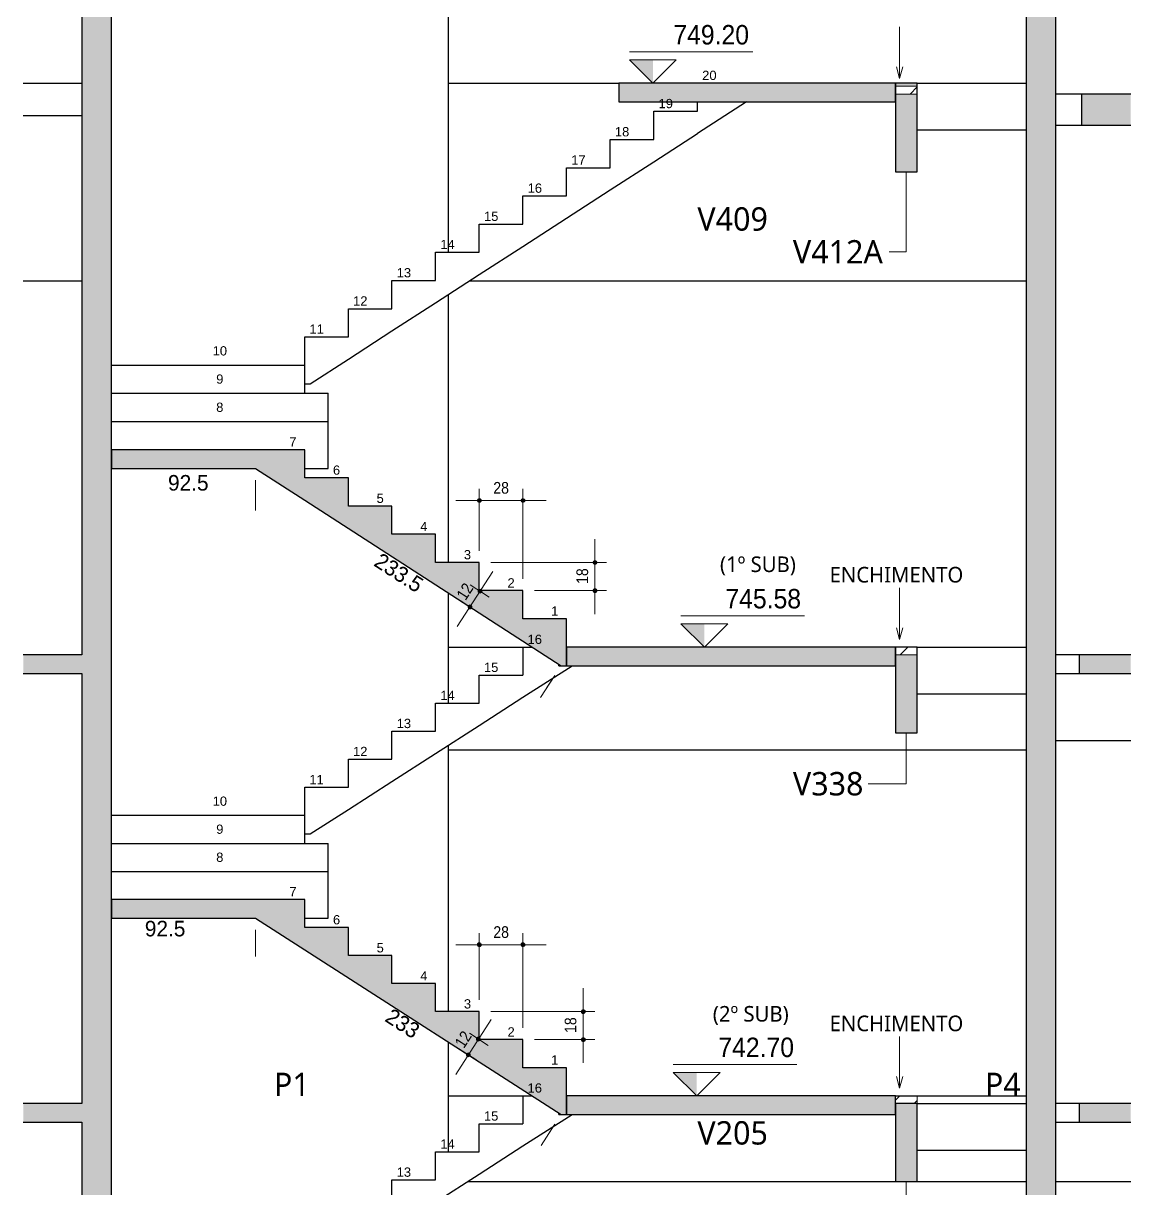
# Model space of a CAD drawing. Header units: centimetres. Extents: x -2136 to 34701, y -1430 to 84208.
# Drawn here: x 28941 to 29651, y 74210 to 74958 of the extents above; entities that cross this region are included whole.
import ezdxf

# ---------------------------------------------------------------- set-up
doc = ezdxf.new("R2010")
doc.units = ezdxf.units.CM
for name, color, linetype, lineweight in [('A-ANNO-DIMS', 7, 'Continuous', 9), ('A-ANNO-DIMS-50', 7, 'Continuous', 9), ('A-DETL', 7, 'Continuous', 18), ('A-DETL-GENF', 7, 'Continuous', 18), ('A-FLOR', 7, 'Continuous', 18), ('G-ANNO-DIMS', 7, 'Continuous', 9), ('G-ANNO-TEXT', 7, 'Continuous', 9), ('S-BEAM', 7, 'Continuous', 18), ('S-BEAM-IDEN', 7, 'Continuous', 9), ('S-COLS', 7, 'Continuous', 18), ('S-COLS-IDEN', 7, 'Continuous', 9), ('S-STRS', 7, 'Continuous', 18), ('S-STRS-ANNO', 7, 'Continuous', 18)]:
    doc.layers.add(name, color=color, linetype=linetype, lineweight=lineweight)
doc.styles.add('Arial', font='arial.ttf', dxfattribs={"height": 5.953125})
doc.styles.add('Fira Sans', font='FiraSans-Regular.ttf', dxfattribs={"width": 0.95, "height": 12.5})
doc.styles.add('Fira Sans_1', font='FiraSans-Regular.ttf', dxfattribs={"height": 10})
doc.styles.add('Fira Sans_2', font='FiraSans-Regular.ttf', dxfattribs={"width": 0.9, "height": 7.5})
doc.styles.add('Gadugi', font='gadugi.ttf', dxfattribs={"height": 15})
doc.styles.add('Gadugi_1', font='gadugi.ttf', dxfattribs={"height": 10})
doc.dimstyles.new('PED_R80_1_5mm_ACIMA_As_ESQ__R00_4', dxfattribs={"dimscale": 30.48, "dimtxt": 10.229846, "dimasz": 0.328084, "dimexe": 0.246063, "dimexo": 0.246063, "dimgap": 0.049213, "dimtad": 1, "dimdec": 1, "dimrnd": 0.5, "dimdsep": 46, "dimtxsty": 'Fira Sans_2', "dimblk1": 'DOTSMALL', "dimblk2": 'DOTSMALL', "dimsah": 1, "dimcen": 0.09, "dimdle": 0.492126, "dimazin": 0, "dimtfac": 1, "dimtdec": 4, "dimtix": 1, "dimtmove": 0, "dimatfit": 3, "dimfxl": 1, "dimtvp": 1, "dimtolj": 1, "dimtzin": 0, "dimarcsym": 2})
doc.dimstyles.new('PED_R80_2_0mm_ACIMA_As_ESQ__SEM_LINHA_R00_1', dxfattribs={"dimscale": 30.48, "dimtxt": 13.639794, "dimasz": 0.04101, "dimexe": 0.246063, "dimexo": 0.246063, "dimgap": 0.049213, "dimtad": 0, "dimjust": 2, "dimdec": 1, "dimrnd": 0.5, "dimdsep": 46, "dimtxsty": 'Fira Sans_1', "dimblk1": 'NONE', "dimblk2": 'DOTSMALL', "dimsah": 1, "dimcen": 0.09, "dimdle": 0.492126, "dimse1": 1, "dimsd1": 1, "dimsd2": 1, "dimazin": 0, "dimtfac": 1, "dimtdec": 4, "dimtix": 1, "dimtmove": 2, "dimatfit": 3, "dimfxl": 1, "dimtvp": 1, "dimtolj": 1, "dimtzin": 0, "dimarcsym": 2})
pattern_1 = [(45, (29269.847, 78788.5), (-7.071068, 7.071068), [])]

# ---------------------------------------------------------------- blocks, each defined once
blk = doc.blocks.new('Elevações de ponto - SIMBOLO DE NÍVEL-CORTE-2219088-CT 008 K - CORTE E1-E1')
at = {"layer": 'G-ANNO-DIMS'}
blk.add_hatch(color=256, dxfattribs=at).paths.add_polyline_path([(99.49, 74285), (99.49, 74270), (84.49, 74285)], flags=0)
for p, q in [((163.68, 74290.1), (84.49, 74290.1)), ((99.49, 74270), (84.49, 74285)), ((84.49, 74285), (114.49, 74285)), ((114.49, 74285), (99.49, 74270))]:
    blk.add_line(p, q, dxfattribs=at)
blk = doc.blocks.new('DIMBLOCK819-CT 008 K - CORTE E1-E1')
at = {"layer": 'A-ANNO-DIMS-50', "color": 7, "true_color": 0xffffff}
for p, q in [((29089.72, 74376.5), (29089.72, 74359.42)), ((29089.72, 74366.92), (29089.72, 74376.5))]:
    blk.add_line(p, q, dxfattribs=at)
at = {"layer": 'A-ANNO-DIMS-50', "color": 0, "insert": (29018.66, 74382.27), "char_height": 10, "width": 30.8469, "attachment_point": 1, "line_spacing_factor": 1.049215, "style": 'Fira Sans_1'}
blk.add_mtext('92.5', dxfattribs=at)
blk = doc.blocks.new('_DotSmall')
at = {"color": 0, "linetype": 'ByBlock', "const_width": 0.5}
blk.add_lwpolyline([(-0.0625, 0, 1), (0.0625, 0, 1)], format="xyb", close=True, dxfattribs=at)
blk = doc.blocks.new('_None')
blk = doc.blocks.new('DIMBLOCK821-CT 008 K - CORTE E1-E1')
at = {"layer": 'A-ANNO-DIMS-50', "color": 7, "true_color": 0xffffff}
for p, q in [((29281.66, 74251.69), (29272.92, 74238.1)), ((29276.98, 74244.41), (29281.66, 74251.69))]:
    blk.add_line(p, q, dxfattribs=at)
at = {"layer": 'A-ANNO-DIMS-50', "color": 0, "insert": (29177.42, 74326.66), "char_height": 10, "width": 26.2304, "attachment_point": 1, "rotation": 327.26477, "line_spacing_factor": 1.049215, "style": 'Fira Sans_1'}
blk.add_mtext('233', dxfattribs=at)
blk = doc.blocks.new('DIMBLOCK823-CT 008 K - CORTE E1-E1')
at = {"layer": 'A-ANNO-DIMS-50', "color": 7, "true_color": 0xffffff}
for p, q in [((29089.7, 74665.2), (29089.7, 74645.58)), ((29089.7, 74653.08), (29089.7, 74665.2))]:
    blk.add_line(p, q, dxfattribs=at)
at = {"layer": 'A-ANNO-DIMS-50', "color": 0, "insert": (29033.54, 74668.43), "char_height": 10, "width": 30.8469, "attachment_point": 1, "line_spacing_factor": 1.049215, "style": 'Fira Sans_1'}
blk.add_mtext('92.5', dxfattribs=at)
blk = doc.blocks.new('DIMBLOCK825-CT 008 K - CORTE E1-E1')
at = {"layer": 'A-ANNO-DIMS-50', "color": 7, "true_color": 0xffffff}
for p, q in [((29281.62, 74539.7), (29272.59, 74525.72)), ((29276.66, 74532.02), (29281.62, 74539.7))]:
    blk.add_line(p, q, dxfattribs=at)
at = {"layer": 'A-ANNO-DIMS-50', "color": 0, "insert": (29170.34, 74619.02), "char_height": 10, "width": 39.2406, "attachment_point": 1, "rotation": 327.12043, "line_spacing_factor": 1.049215, "style": 'Fira Sans_1'}
blk.add_mtext('233.5', dxfattribs=at)
blk = doc.blocks.new('DIMBLOCK852-CT 008 K - CORTE E1-E1')
at = {"layer": 'A-ANNO-DIMS-50', "true_color": 0x000032}
h = blk.add_hatch(color=178, dxfattribs=at)
edge = h.paths.add_edge_path(flags=0)
edge.add_arc((29233.24, 74366.92), 1.25, 0, 360)
h = blk.add_hatch(color=178, dxfattribs=at)
edge = h.paths.add_edge_path(flags=0)
edge.add_arc((29261.24, 74366.92), 1.25, 0, 360)
at = {"layer": 'A-ANNO-DIMS-50', "color": 178, "true_color": 0x000032}
for p, q in [((29233.24, 74331.5), (29233.24, 74374.42)), ((29261.24, 74313.5), (29261.24, 74374.42)), ((29276.24, 74366.92), (29218.24, 74366.92)), ((29233.24, 74366.92), (29233.24, 74331.5)), ((29261.24, 74366.92), (29261.24, 74313.5))]:
    blk.add_line(p, q, dxfattribs=at)
for centre in [(29233.24, 74366.92), (29261.24, 74366.92)]:
    blk.add_circle(centre, 1.25, dxfattribs=at)
at = {"layer": 'A-ANNO-DIMS-50', "color": 0, "insert": (29242.26, 74378.8), "char_height": 7.5, "width": 11.9611, "attachment_point": 1, "line_spacing_factor": 1.049215, "style": 'Fira Sans_2'}
blk.add_mtext('28', dxfattribs=at)
blk = doc.blocks.new('DIMBLOCK853-CT 008 K - CORTE E1-E1')
at = {"layer": 'A-ANNO-DIMS-50', "true_color": 0x000032}
h = blk.add_hatch(color=178, dxfattribs=at)
edge = h.paths.add_edge_path(flags=0)
edge.add_arc((29299.93, 74324), 1.25, 0, 360)
h = blk.add_hatch(color=178, dxfattribs=at)
edge = h.paths.add_edge_path(flags=0)
edge.add_arc((29299.93, 74306), 1.25, 0, 360)
at = {"layer": 'A-ANNO-DIMS-50', "color": 178, "true_color": 0x000032}
for p, q in [((29299.93, 74339), (29299.93, 74291)), ((29240.74, 74324), (29307.43, 74324)), ((29299.93, 74324), (29240.74, 74324)), ((29268.74, 74306), (29307.43, 74306)), ((29299.93, 74306), (29268.74, 74306))]:
    blk.add_line(p, q, dxfattribs=at)
for centre in [(29299.93, 74324), (29299.93, 74306)]:
    blk.add_circle(centre, 1.25, dxfattribs=at)
at = {"layer": 'A-ANNO-DIMS-50', "color": 0, "insert": (29288.04, 74310.28), "char_height": 7.5, "width": 11.3315, "attachment_point": 1, "rotation": 90, "line_spacing_factor": 1.049215, "style": 'Fira Sans_2'}
blk.add_mtext('18', dxfattribs=at)
blk = doc.blocks.new('DIMBLOCK854-CT 008 K - CORTE E1-E1')
at = {"layer": 'A-ANNO-DIMS-50', "true_color": 0x000032}
h = blk.add_hatch(color=178, dxfattribs=at)
edge = h.paths.add_edge_path(flags=0)
edge.add_arc((29233.24, 74652.08), 1.25, 0, 360)
h = blk.add_hatch(color=178, dxfattribs=at)
edge = h.paths.add_edge_path(flags=0)
edge.add_arc((29261.24, 74652.08), 1.25, 0, 360)
at = {"layer": 'A-ANNO-DIMS-50', "color": 178, "true_color": 0x000032}
for p, q in [((29233.24, 74619.8), (29233.24, 74659.58)), ((29261.24, 74601.7), (29261.24, 74659.58)), ((29276.24, 74652.08), (29218.24, 74652.08)), ((29233.24, 74652.08), (29233.24, 74619.8)), ((29261.24, 74652.08), (29261.24, 74601.7))]:
    blk.add_line(p, q, dxfattribs=at)
for centre in [(29233.24, 74652.08), (29261.24, 74652.08)]:
    blk.add_circle(centre, 1.25, dxfattribs=at)
at = {"layer": 'A-ANNO-DIMS-50', "color": 0, "insert": (29242.25, 74663.96), "char_height": 7.5, "width": 11.9611, "attachment_point": 1, "line_spacing_factor": 1.049215, "style": 'Fira Sans_2'}
blk.add_mtext('28', dxfattribs=at)
blk = doc.blocks.new('DIMBLOCK855-CT 008 K - CORTE E1-E1')
at = {"layer": 'A-ANNO-DIMS-50', "true_color": 0x000032}
h = blk.add_hatch(color=178, dxfattribs=at)
edge = h.paths.add_edge_path(flags=0)
edge.add_arc((29307.48, 74612.3), 1.25, 0, 360)
h = blk.add_hatch(color=178, dxfattribs=at)
edge = h.paths.add_edge_path(flags=0)
edge.add_arc((29307.48, 74594.2), 1.25, 0, 360)
at = {"layer": 'A-ANNO-DIMS-50', "color": 178, "true_color": 0x000032}
for p, q in [((29307.48, 74627.3), (29307.48, 74579.2)), ((29240.74, 74612.3), (29314.98, 74612.3)), ((29307.48, 74612.3), (29240.74, 74612.3)), ((29268.74, 74594.2), (29314.98, 74594.2)), ((29307.48, 74594.2), (29268.74, 74594.2))]:
    blk.add_line(p, q, dxfattribs=at)
for centre in [(29307.48, 74612.3), (29307.48, 74594.2)]:
    blk.add_circle(centre, 1.25, dxfattribs=at)
at = {"layer": 'A-ANNO-DIMS-50', "color": 0, "insert": (29295.59, 74598.53), "char_height": 7.5, "width": 11.3315, "attachment_point": 1, "rotation": 90, "line_spacing_factor": 1.049215, "style": 'Fira Sans_2'}
blk.add_mtext('18', dxfattribs=at)
blk = doc.blocks.new('DIMBLOCK873-CT 008 K - CORTE E1-E1')
at = {"layer": 'A-ANNO-DIMS-50', "true_color": 0x000032}
h = blk.add_hatch(color=178, dxfattribs=at)
edge = h.paths.add_edge_path(flags=0)
edge.add_arc((29233.78, 74593.85), 1.25, 0, 360)
h = blk.add_hatch(color=178, dxfattribs=at)
edge = h.paths.add_edge_path(flags=0)
edge.add_arc((29227.27, 74583.77), 1.25, 0, 360)
at = {"layer": 'A-ANNO-DIMS-50', "color": 178, "true_color": 0x000032}
for p, q in [((29219.12, 74571.18), (29241.92, 74606.45)), ((29239.54, 74590.13), (29227.48, 74597.92)), ((29233.78, 74593.85), (29239.54, 74590.13)), ((29232.08, 74580.66), (29220.97, 74587.84)), ((29227.27, 74583.77), (29232.08, 74580.66))]:
    blk.add_line(p, q, dxfattribs=at)
for centre in [(29233.78, 74593.85), (29227.27, 74583.77)]:
    blk.add_circle(centre, 1.25, dxfattribs=at)
at = {"layer": 'A-ANNO-DIMS-50', "color": 0, "insert": (29218.12, 74591.52), "char_height": 7.5, "width": 10.702, "attachment_point": 1, "rotation": 57.12043, "line_spacing_factor": 1.049215, "style": 'Fira Sans_2'}
blk.add_mtext('12', dxfattribs=at)
blk = doc.blocks.new('DIMBLOCK874-CT 008 K - CORTE E1-E1')
at = {"layer": 'A-ANNO-DIMS-50', "true_color": 0x000032}
h = blk.add_hatch(color=178, dxfattribs=at)
edge = h.paths.add_edge_path(flags=0)
edge.add_arc((29232.72, 74306.34), 1.25, 0, 360)
h = blk.add_hatch(color=178, dxfattribs=at)
edge = h.paths.add_edge_path(flags=0)
edge.add_arc((29226.23, 74296.25), 1.25, 0, 360)
at = {"layer": 'A-ANNO-DIMS-50', "color": 178, "true_color": 0x000032}
for p, q in [((29218.12, 74283.63), (29240.83, 74318.96)), ((29226.93, 74310.06), (29239.03, 74302.28)), ((29232.72, 74306.34), (29226.93, 74310.06)), ((29231.05, 74293.15), (29219.92, 74300.3)), ((29226.23, 74296.25), (29231.05, 74293.15))]:
    blk.add_line(p, q, dxfattribs=at)
for centre in [(29232.72, 74306.34), (29226.23, 74296.25)]:
    blk.add_circle(centre, 1.25, dxfattribs=at)
at = {"layer": 'A-ANNO-DIMS-50', "color": 0, "insert": (29217.06, 74303.97), "char_height": 7.5, "width": 10.702, "attachment_point": 1, "rotation": 57.26468, "line_spacing_factor": 1.049215, "style": 'Fira Sans_2'}
blk.add_mtext('12', dxfattribs=at)

msp = doc.modelspace()

# ---------------------------------------------------------------- hatches: boundary and pattern name
at = {"layer": 'A-DETL-GENF', "true_color": 0x48b948}
h = msp.add_hatch(dxfattribs=at)
h.set_pattern_fill('FP_4', color=95, style=0, pattern_type=2)
h.set_pattern_definition(pattern_1)
h.paths.add_polyline_path([(29504.87, 74913), (29514.24, 74913), (29514.24, 74918), (29500.24, 74918), (29500.24, 74913)], flags=0)
h = msp.add_hatch(dxfattribs=at)
h.set_pattern_fill('FP_4', color=95, style=0, pattern_type=2)
h.set_pattern_definition(pattern_1)
h.paths.add_polyline_path([(29500.24, 74553), (29514.24, 74553), (29514.24, 74558), (29500.24, 74558)], flags=0)
h = msp.add_hatch(dxfattribs=at)
h.set_pattern_fill('FP_4', color=95, style=0, pattern_type=2)
h.set_pattern_definition(pattern_1)
h.paths.add_polyline_path([(29500.24, 74265), (29514.24, 74265), (29514.24, 74270), (29500.24, 74270), (29500.24, 74266.13)], flags=0)
at = {"layer": 'A-FLOR', "true_color": 0xa6a6a6}
for points in [[(29651.2, 74893), (29651.2, 74913), (29619.74, 74913), (29619.74, 74893)], [(28940.7, 74541), (28978.24, 74541), (28978.24, 74553), (28940.7, 74553)], [(29651.2, 74541), (29651.2, 74553), (29618.24, 74553), (29618.24, 74541)], [(28978.24, 74253), (28978.24, 74265), (28940.7, 74265), (28940.7, 74253)], [(29618.24, 74253), (29651.2, 74253), (29651.2, 74265), (29618.24, 74265)]]:
    msp.add_hatch(color=253, dxfattribs=at).paths.add_polyline_path(points, flags=0)
at = {"layer": 'S-BEAM', "true_color": 0xa6a6a6}
for points in [[(29500.24, 74863), (29514.24, 74863), (29514.24, 74920), (29500.24, 74920), (29500.24, 74918), (29514.24, 74918), (29514.24, 74913), (29500.24, 74913), (29500.24, 74890)], [(29500.24, 74503), (29514.24, 74503), (29514.24, 74553), (29500.24, 74553), (29500.24, 74503)], [(29500.24, 74215), (29514.24, 74215), (29514.24, 74265), (29500.24, 74265), (29500.24, 74253.68)]]:
    msp.add_hatch(color=253, dxfattribs=at).paths.add_polyline_path(points, flags=0)
at = {"layer": 'S-COLS', "true_color": 0xa6a6a6}
for points in [[(28997.24, 74913), (28997.24, 75255.01), (28978.24, 75255.01), (28978.24, 74913)], [(29603.24, 74913), (29603.24, 75255.01), (29584.24, 75255.01), (29584.24, 74913)], [(28978.24, 74553), (28997.24, 74553), (28997.24, 74913), (28978.24, 74913), (28978.24, 74557.71)], [(29603.24, 74553), (29603.24, 74913), (29584.24, 74913), (29584.24, 74553)], [(28997.24, 74265), (28997.24, 74553), (28978.24, 74553), (28978.24, 74265)], [(29603.24, 74265), (29603.24, 74553), (29584.24, 74553), (29584.24, 74265)], [(28997.24, 73977), (28997.24, 74265), (28978.24, 74265), (28978.24, 73977)], [(29584.24, 73977), (29603.24, 73977), (29603.24, 74265), (29584.24, 74265), (29584.24, 74122.19)]]:
    msp.add_hatch(color=253, dxfattribs=at).paths.add_polyline_path(points, flags=0)
at = {"layer": 'S-STRS', "true_color": 0xa6a6a6}
for points in [[(29500.24, 74908), (29500.24, 74920), (29322.74, 74920), (29322.74, 74908), (29473.12, 74908)], [(29121.24, 74652.31), (29121.24, 74684.7), (28997.24, 74684.7), (28997.24, 74672.7), (29089.7, 74672.7)], [(29289.24, 74546), (29289.24, 74576.1), (29261.24, 74576.1), (29261.24, 74594.2), (29233.24, 74594.2), (29233.24, 74612.3), (29205.24, 74612.3), (29205.24, 74630.4), (29177.24, 74630.4), (29177.24, 74648.5), (29149.24, 74648.5), (29149.24, 74666.6), (29121.24, 74666.6), (29121.24, 74652.31), (29285.7, 74546)], [(29295.95, 74546), (29500.24, 74546), (29500.24, 74558), (29289.24, 74558), (29289.24, 74546)], [(29121.24, 74363.74), (29121.24, 74396), (28997.24, 74396), (28997.24, 74384), (29089.72, 74384), (29118.32, 74365.61)], [(29285.72, 74258), (29289.24, 74258), (29289.24, 74288), (29261.24, 74288), (29261.24, 74306), (29233.24, 74306), (29233.24, 74324), (29205.24, 74324), (29205.24, 74342), (29177.24, 74342), (29177.24, 74360), (29149.24, 74360), (29149.24, 74378), (29121.24, 74378), (29121.24, 74363.74), (29274.83, 74265)], [(29500.24, 74258), (29500.24, 74258), (29500.24, 74270), (29289.24, 74270), (29289.24, 74258), (29295.95, 74258)]]:
    msp.add_hatch(color=253, dxfattribs=at).paths.add_polyline_path(points, flags=0)

# ---------------------------------------------------------------- linework, layer by layer
at = {"layer": 'A-DETL'}
for p, q in [((29514.24, 74918), (29500.24, 74918)), ((29500.24, 74918), (29500.24, 74913)), ((29500.24, 74913), (29514.24, 74913)), ((29514.24, 74913), (29514.24, 74918)), ((29514.24, 74558), (29500.24, 74558)), ((29500.24, 74558), (29500.24, 74553)), ((29514.24, 74553), (29514.24, 74558)), ((29500.24, 74553), (29514.24, 74553)), ((29514.24, 74270), (29500.24, 74270)), ((29500.24, 74270), (29500.24, 74265)), ((29514.24, 74265), (29514.24, 74270)), ((29500.24, 74265), (29514.24, 74265))]:
    msp.add_line(p, q, dxfattribs=at)
at = {"layer": 'A-FLOR', "lineweight": 25}
for p, q in [((28940.7, 74920), (28978.24, 74920)), ((29651.2, 74913), (29603.24, 74913)), ((29619.74, 74913), (29619.74, 74893)), ((28978.24, 74899), (28940.7, 74899)), ((29603.24, 74893), (29651.2, 74893)), ((28978.24, 74553), (28940.7, 74553)), ((29651.2, 74553), (29603.24, 74553)), ((29618.24, 74553), (29618.24, 74541)), ((28940.7, 74541), (28978.24, 74541)), ((29603.24, 74541), (29651.2, 74541)), ((28978.24, 74265), (28940.7, 74265)), ((29651.2, 74265), (29603.24, 74265)), ((29618.24, 74265), (29618.24, 74253)), ((28940.7, 74253), (28978.24, 74253)), ((29603.24, 74253), (29651.2, 74253))]:
    msp.add_line(p, q, dxfattribs=at)
at = {"layer": 'G-ANNO-TEXT'}
for p, q in [((29502.97, 74922.9), (29502.97, 74956.09)), ((29502.97, 74922.9), (29500.96, 74930.4)), ((29502.97, 74922.9), (29504.98, 74930.4)), ((29502.97, 74562.9), (29502.97, 74596.1)), ((29502.97, 74562.9), (29500.96, 74570.4)), ((29502.97, 74562.9), (29504.98, 74570.4)), ((29502.97, 74274.9), (29502.97, 74308.09)), ((29502.97, 74274.9), (29500.96, 74282.4)), ((29502.97, 74274.9), (29504.98, 74282.4))]:
    msp.add_line(p, q, dxfattribs=at)
at = {"layer": 'S-BEAM', "lineweight": 25}
for p, q in [((29213.24, 74920), (29322.74, 74920)), ((29514.24, 74920), (29500.24, 74920)), ((29500.24, 74920), (29500.24, 74918)), ((29500.24, 74918), (29500.24, 74913)), ((29500.24, 74913), (29500.24, 74863)), ((29514.24, 74918), (29514.24, 74920)), ((29514.24, 74920), (29584.24, 74920)), ((29514.24, 74913), (29514.24, 74918)), ((29514.24, 74863), (29514.24, 74913)), ((29514.24, 74890), (29584.24, 74890)), ((29500.24, 74863), (29514.24, 74863)), ((28940.7, 74793), (28978.24, 74793)), ((29226.89, 74793), (29584.24, 74793)), ((29213.24, 74558), (29261.24, 74558)), ((29514.24, 74558), (29500.24, 74558)), ((29500.24, 74558), (29500.24, 74553)), ((29514.24, 74553), (29514.24, 74558)), ((29514.24, 74558), (29584.24, 74558)), ((29500.24, 74553), (29500.24, 74503)), ((29514.24, 74503), (29514.24, 74553)), ((29514.24, 74528), (29584.24, 74528)), ((29500.24, 74503), (29514.24, 74503)), ((29603.24, 74498), (29651.2, 74498)), ((29213.24, 74492), (29584.24, 74492)), ((29213.24, 74270), (29261.24, 74270)), ((29500.24, 74270), (29514.24, 74270)), ((29514.24, 74270), (29584.24, 74270)), ((29514.24, 74265), (29500.24, 74265)), ((29500.24, 74265), (29500.24, 74215)), ((29514.24, 74215), (29514.24, 74265)), ((29514.24, 74265), (29584.24, 74265)), ((29514.24, 74235), (29584.24, 74235)), ((29225.89, 74215), (29500.24, 74215)), ((29500.24, 74215), (29514.24, 74215)), ((29514.24, 74215), (29584.24, 74215)), ((29603.24, 74215), (29651.2, 74215))]:
    msp.add_line(p, q, dxfattribs=at)
at = {"layer": 'S-BEAM-IDEN'}
for p, q in [((29507.24, 74863), (29507.24, 74811.67)), ((29507.24, 74811.67), (29496.34, 74811.67)), ((29507.24, 74503), (29507.24, 74470.23)), ((29507.24, 74470.23), (29482.79, 74470.23)), ((29507.24, 74215), (29507.24, 74184.74))]:
    msp.add_line(p, q, dxfattribs=at)
at = {"layer": 'S-COLS', "lineweight": 25}
for p, q in [((28997.24, 74913), (28997.24, 75255.01)), ((29584.24, 75255.01), (29584.24, 74913)), ((29603.24, 74913), (29603.24, 75255.01)), ((28978.24, 75241), (28978.24, 74913)), ((29213.24, 75180.87), (29213.24, 74913)), ((28978.24, 74913), (28978.24, 74553)), ((28997.24, 74553), (28997.24, 74913)), ((29213.24, 74913), (29213.24, 74811.4)), ((29584.24, 74913), (29584.24, 74553)), ((29603.24, 74553), (29603.24, 74913)), ((29213.24, 74784.18), (29213.24, 74612.3)), ((29213.24, 74592.83), (29213.24, 74553)), ((28997.24, 74265), (28997.24, 74553)), ((29213.24, 74553), (29213.24, 74522)), ((29584.24, 74553), (29584.24, 74265)), ((29603.24, 74265), (29603.24, 74553)), ((28978.24, 74541), (28978.24, 74265)), ((29213.24, 74494.87), (29213.24, 74324)), ((29213.24, 74304.59), (29213.24, 74265)), ((28997.24, 73977), (28997.24, 74265)), ((29213.24, 74265), (29213.24, 74234)), ((29584.24, 74265), (29584.24, 73977)), ((29584.24, 74265), (29584.24, 73977)), ((29603.24, 73977), (29603.24, 74265)), ((29603.24, 73977), (29603.24, 74265)), ((28978.24, 74253), (28978.24, 73977))]:
    msp.add_line(p, q, dxfattribs=at)
at = {"layer": 'S-STRS', "lineweight": 25}
for p, q in [((29500.24, 74920), (29322.74, 74920)), ((29322.74, 74920), (29322.74, 74908)), ((29500.24, 74918), (29500.24, 74920)), ((29500.24, 74913), (29500.24, 74918)), ((29500.24, 74908), (29500.24, 74913)), ((29322.74, 74908), (29500.24, 74908)), ((29373.24, 74901.9), (29373.24, 74908)), ((29404.77, 74908), (29373.24, 74887.61)), ((29345.24, 74901.9), (29373.24, 74901.9)), ((29345.24, 74883.8), (29345.24, 74901.9)), ((29317.24, 74883.8), (29345.24, 74883.8)), ((29317.24, 74865.7), (29317.24, 74883.8)), ((29345.24, 74869.51), (29373.24, 74887.61)), ((29317.24, 74851.41), (29345.24, 74869.51)), ((29289.24, 74865.7), (29317.24, 74865.7)), ((29289.24, 74847.6), (29289.24, 74865.7)), ((29261.24, 74847.6), (29289.24, 74847.6)), ((29261.24, 74829.5), (29261.24, 74847.6)), ((29289.24, 74833.31), (29317.24, 74851.41)), ((29261.24, 74815.21), (29289.24, 74833.31)), ((29233.24, 74829.5), (29261.24, 74829.5)), ((29233.24, 74811.4), (29233.24, 74829.5)), ((29205.24, 74811.4), (29233.24, 74811.4)), ((29205.24, 74793.3), (29205.24, 74811.4)), ((29233.24, 74797.11), (29261.24, 74815.21)), ((29177.24, 74793.3), (29205.24, 74793.3)), ((29177.24, 74775.2), (29177.24, 74793.3)), ((29205.24, 74779.01), (29233.24, 74797.11)), ((29177.24, 74760.91), (29205.24, 74779.01)), ((29149.24, 74775.2), (29177.24, 74775.2)), ((29149.24, 74757.1), (29149.24, 74775.2)), ((29121.24, 74757.1), (29124.78, 74757.1)), ((29121.24, 74727), (29121.24, 74757.1)), ((29124.78, 74757.1), (29149.24, 74757.1)), ((29149.24, 74742.81), (29177.24, 74760.91)), ((29124.78, 74727), (29149.24, 74742.81)), ((28997.24, 74739), (29121.24, 74739)), ((29121.24, 74720.9), (29121.24, 74727)), ((29121.24, 74727), (29124.78, 74727)), ((28997.24, 74720.9), (29136.24, 74720.9)), ((29136.24, 74702.8), (29136.24, 74720.9)), ((28997.24, 74702.8), (29089.7, 74702.8)), ((29089.7, 74702.8), (29136.24, 74702.8)), ((29136.24, 74672.7), (29136.24, 74702.8)), ((29121.24, 74684.7), (28997.24, 74684.7)), ((28997.24, 74684.7), (28997.24, 74672.7)), ((29121.24, 74666.6), (29121.24, 74684.7)), ((28997.24, 74672.7), (29089.7, 74672.7)), ((29089.7, 74672.7), (29121.24, 74652.31)), ((29121.24, 74672.7), (29136.24, 74672.7)), ((29149.24, 74666.6), (29121.24, 74666.6)), ((29149.24, 74648.5), (29149.24, 74666.6)), ((29121.24, 74652.31), (29285.7, 74546)), ((29177.24, 74648.5), (29149.24, 74648.5)), ((29177.24, 74630.4), (29177.24, 74648.5)), ((29205.24, 74630.4), (29177.24, 74630.4)), ((29205.24, 74612.3), (29205.24, 74630.4)), ((29233.24, 74612.3), (29205.24, 74612.3)), ((29233.24, 74594.2), (29233.24, 74612.3)), ((29261.24, 74594.2), (29233.24, 74594.2)), ((29261.24, 74576.1), (29261.24, 74594.2)), ((29289.24, 74576.1), (29261.24, 74576.1)), ((29289.24, 74546), (29289.24, 74576.1)), ((29261.24, 74558), (29267.12, 74558)), ((29261.24, 74558), (29261.24, 74540)), ((29500.24, 74558), (29289.24, 74558)), ((29289.24, 74558), (29289.24, 74546)), ((29500.24, 74553), (29500.24, 74558)), ((29284.24, 74546), (29284.24, 74546.94)), ((29500.24, 74546), (29500.24, 74553)), ((29233.24, 74540), (29261.24, 74540)), ((29233.24, 74522), (29233.24, 74540)), ((29261.24, 74525.74), (29292.76, 74546)), ((29284.24, 74546), (29285.69, 74546)), ((29285.7, 74546), (29289.24, 74546)), ((29289.24, 74546), (29500.24, 74546)), ((29233.24, 74507.74), (29261.24, 74525.74)), ((29205.24, 74522), (29233.24, 74522)), ((29205.24, 74504), (29205.24, 74522)), ((29177.24, 74504), (29205.24, 74504)), ((29177.24, 74486), (29177.24, 74504)), ((29205.24, 74489.74), (29233.24, 74507.74)), ((29177.24, 74471.74), (29205.24, 74489.74)), ((29149.24, 74486), (29177.24, 74486)), ((29149.24, 74468), (29149.24, 74486)), ((29149.24, 74453.74), (29177.24, 74471.74)), ((29121.24, 74468), (29124.77, 74468)), ((29121.24, 74438), (29121.24, 74468)), ((29124.77, 74468), (29149.24, 74468)), ((28997.24, 74450), (29121.24, 74450)), ((29124.77, 74438), (29149.24, 74453.74)), ((29121.24, 74432), (29121.24, 74438)), ((29121.24, 74438), (29124.77, 74438)), ((28997.24, 74432), (29136.24, 74432)), ((29136.24, 74414), (29136.24, 74432)), ((28997.24, 74414), (29089.72, 74414)), ((29089.72, 74414), (29136.24, 74414)), ((29136.24, 74384), (29136.24, 74414)), ((29121.24, 74396), (28997.24, 74396)), ((28997.24, 74396), (28997.24, 74384)), ((29121.24, 74378), (29121.24, 74396)), ((28997.24, 74384), (29089.72, 74384)), ((29089.72, 74384), (29121.24, 74363.74)), ((29121.24, 74384), (29136.24, 74384)), ((29149.24, 74378), (29121.24, 74378)), ((29149.24, 74360), (29149.24, 74378)), ((29121.24, 74363.74), (29285.72, 74258)), ((29177.24, 74360), (29149.24, 74360)), ((29177.24, 74342), (29177.24, 74360)), ((29205.24, 74342), (29177.24, 74342)), ((29205.24, 74324), (29205.24, 74342)), ((29233.24, 74324), (29205.24, 74324)), ((29233.24, 74306), (29233.24, 74324)), ((29261.24, 74306), (29233.24, 74306)), ((29261.24, 74288), (29261.24, 74306)), ((29289.24, 74288), (29261.24, 74288)), ((29289.24, 74258), (29289.24, 74288)), ((29261.24, 74270), (29267.04, 74270)), ((29261.24, 74270), (29261.24, 74252)), ((29500.24, 74270), (29289.24, 74270)), ((29289.24, 74270), (29289.24, 74258)), ((29500.24, 74265), (29500.24, 74270)), ((29500.24, 74258), (29500.24, 74265)), ((29261.24, 74237.74), (29292.76, 74258)), ((29284.24, 74258), (29284.24, 74258.94)), ((29284.24, 74258), (29285.71, 74258)), ((29285.72, 74258), (29289.24, 74258)), ((29289.24, 74258), (29500.24, 74258)), ((29233.24, 74252), (29261.24, 74252)), ((29233.24, 74234), (29233.24, 74252)), ((29205.24, 74234), (29233.24, 74234)), ((29205.24, 74216), (29205.24, 74234)), ((29233.24, 74219.74), (29261.24, 74237.74)), ((29205.24, 74201.74), (29233.24, 74219.74)), ((29177.24, 74216), (29205.24, 74216)), ((29177.24, 74198), (29177.24, 74216))]:
    msp.add_line(p, q, dxfattribs=at)

# ---------------------------------------------------------------- block references
at = {"layer": 'G-ANNO-DIMS'}
for p in [(29245.14, 650), (29278.18, 288), (29273.24, 0)]:
    msp.add_blockref('Elevações de ponto - SIMBOLO DE NÍVEL-CORTE-2219088-CT 008 K - CORTE E1-E1', p, dxfattribs=at)

# ---------------------------------------------------------------- texts
at = {"layer": 'G-ANNO-DIMS', "char_height": 12.5, "attachment_point": 1, "line_spacing_factor": 1.049215, "style": 'Fira Sans'}
for s, insert, width in [('749.20', (29357.75, 74957.31), 58.5118), ('745.58', (29391.14, 74595.31), 57.6934), ('742.70', (29386.62, 74307.31), 56.6705)]:
    msp.add_mtext(s, dxfattribs=dict(at, insert=insert, width=width))
at = {"layer": 'G-ANNO-TEXT', "char_height": 10, "attachment_point": 1, "style": 'Gadugi_1'}
for s, insert, width in [('(1º SUB)', (29387.68, 74616.15), 63.3333), ('ENCHIMENTO', (29457.99, 74609.44), 108.6287), ('(2º SUB)', (29383.1, 74327.58), 63.3333), ('ENCHIMENTO', (29457.99, 74321.43), 108.6287)]:
    msp.add_mtext(s, dxfattribs=dict(at, insert=insert, width=width))
at = {"layer": 'S-BEAM-IDEN', "char_height": 15, "attachment_point": 1, "style": 'Gadugi'}
for s, insert, width in [('V409', (29373.18, 74840.29), 58.1223), ('V412A', (29434.49, 74819.22), 74.5569), ('V338', (29434.49, 74477.78), 58.1223), ('V205', (29373.18, 74253.64), 58.1223)]:
    msp.add_mtext(s, dxfattribs=dict(at, insert=insert, width=width))
at = {"layer": 'S-COLS-IDEN', "char_height": 15, "width": 28.4599, "attachment_point": 1, "style": 'Gadugi'}
for s, insert in [('P1', (29101.48, 74284.76)), ('P4', (29557.67, 74284.76))]:
    msp.add_mtext(s, dxfattribs=dict(at, insert=insert))
at = {"layer": 'S-STRS-ANNO', "attachment_point": 1, "line_spacing_factor": 0.941778, "style": 'Arial'}
for s, insert, char_height, width in [('20', (29376.26, 74927.97), 5.953, 10.9888), ('19', (29348.26, 74909.87), 5.953, 10.9888), ('18', (29320.26, 74891.77), 5.953, 10.9888), ('17', (29292.26, 74873.67), 5.953, 10.9888), ('16', (29264.26, 74855.57), 5.953, 10.9888), ('15', (29236.26, 74837.47), 5.953, 10.9888), ('14', (29208.26, 74819.37), 5.953, 10.9888), ('13', (29180.26, 74801.27), 5.953, 10.9888), ('12', (29152.26, 74783.17), 5.953, 10.9888), ('11', (29124.26, 74765.07), 5.953, 10.9888), ('10', (29062.16, 74751.11), 5.953, 10.9888), ('9', (29064.45, 74733.01), 5.95, 5.4944), ('8', (29064.45, 74714.91), 5.95, 5.4944), ('7', (29111.35, 74692.67), 5.95, 5.4944), ('6', (29139.35, 74674.57), 5.95, 5.4944), ('5', (29167.35, 74656.47), 5.95, 5.4944), ('4', (29195.35, 74638.37), 5.95, 5.4944), ('3', (29223.35, 74620.27), 5.95, 5.4944), ('2', (29251.35, 74602.17), 5.95, 5.4944), ('1', (29279.35, 74584.07), 5.95, 5.4944), ('16', (29264.23, 74565.93), 5.953, 10.9888), ('15', (29236.23, 74547.93), 5.953, 10.9888), ('14', (29208.23, 74529.93), 5.953, 10.9888), ('13', (29180.23, 74511.93), 5.953, 10.9888), ('12', (29152.23, 74493.93), 5.953, 10.9888), ('11', (29124.23, 74475.93), 5.953, 10.9888), ('10', (29062.16, 74462.06), 5.953, 10.9888), ('9', (29064.45, 74444.06), 5.95, 5.4944), ('8', (29064.45, 74426.06), 5.95, 5.4944), ('7', (29111.38, 74403.93), 5.95, 5.4944), ('6', (29139.38, 74385.93), 5.95, 5.4944), ('5', (29167.38, 74367.93), 5.95, 5.4944), ('4', (29195.38, 74349.93), 5.95, 5.4944), ('3', (29223.38, 74331.93), 5.95, 5.4944), ('2', (29251.38, 74313.93), 5.95, 5.4944), ('1', (29279.38, 74295.93), 5.95, 5.4944), ('16', (29264.23, 74277.93), 5.953, 10.9888), ('15', (29236.23, 74259.93), 5.953, 10.9888), ('14', (29208.23, 74241.93), 5.953, 10.9888), ('13', (29180.23, 74223.92), 5.953, 10.9888)]:
    msp.add_mtext(s, dxfattribs=dict(at, insert=insert, char_height=char_height, width=width))

# ---------------------------------------------------------------- dimensions: what is measured, and where the dimension line sits
at = {"layer": 'A-ANNO-DIMS', "color": 7, "true_color": 0xffffff}
for base, p1, p2, override, picture, middle in [((29089.7, 74653.08), (28997.24, 74654.85), (29089.7, 74672.7), {"dimpost": '<>', "dimfxl": 94.164535}, 'DIMBLOCK823-CT 008 K - CORTE E1-E1', (29048.97, 74661.76)), ((29089.72, 74366.92), (28997.24, 74368.69), (29089.72, 74384), {"dimpost": '<>', "dimfxl": 93.737656}, 'DIMBLOCK819-CT 008 K - CORTE E1-E1', (29034.08, 74375.6))]:
    dim = msp.add_linear_dim(base=base, p1=p1, p2=p2, dimstyle='PED_R80_2_0mm_ACIMA_As_ESQ__SEM_LINHA_R00_1', override=override, dxfattribs=at)
    dim.commit()
    dim.dimension.update_dxf_attribs({"geometry": picture, "text_midpoint": middle, "dimtype": 160})
for base, p1, p2, angle, override, picture, middle, turn in [((29276.66, 74532.02), (29089.7, 74672.7), (29285.7, 74546), 327.12043, {"dimpost": '<>', "dimfxl": 233.385141}, 'DIMBLOCK825-CT 008 K - CORTE E1-E1', (29183.2, 74602.77), 327.12043), ((29276.98, 74244.41), (29089.72, 74384), (29285.72, 74258), 327.26477, {"dimpost": '<>', "dimfxl": 233.006674}, 'DIMBLOCK821-CT 008 K - CORTE E1-E1', (29184.85, 74313.96), 327.26477)]:
    dim = msp.add_linear_dim(base=base, p1=p1, p2=p2, angle=angle, dimstyle='PED_R80_2_0mm_ACIMA_As_ESQ__SEM_LINHA_R00_1', override=override, dxfattribs=at)
    dim.commit()
    dim.dimension.update_dxf_attribs({"geometry": picture, "text_midpoint": middle, "dimtype": 160, "text_rotation": turn})
at = {"layer": 'A-ANNO-DIMS', "color": 178, "true_color": 0x000032}
for base, p1, p2, override, picture, middle in [((29233.24, 74652.08), (29261.24, 74594.2), (29233.24, 74612.3), {"dimpost": '<>', "dimfxl": 33.340734}, 'DIMBLOCK854-CT 008 K - CORTE E1-E1', (29247.24, 74657.39)), ((29233.24, 74366.92), (29261.24, 74306), (29233.24, 74324), {"dimpost": '<>', "dimfxl": 33.286668}, 'DIMBLOCK852-CT 008 K - CORTE E1-E1', (29247.24, 74372.23))]:
    dim = msp.add_linear_dim(base=base, p1=p1, p2=p2, dimstyle='PED_R80_1_5mm_ACIMA_As_ESQ__R00_4', override=override, dxfattribs=at)
    dim.commit()
    dim.dimension.update_dxf_attribs({"geometry": picture, "text_midpoint": middle})
for base, p1, p2, angle, override, picture, middle in [((29307.48, 74594.2), (29233.24, 74612.3), (29261.24, 74594.2), 90, {"dimpost": '<>', "dimfxl": 33.340734}, 'DIMBLOCK855-CT 008 K - CORTE E1-E1', (29302.16, 74603.25)), ((29233.78, 74593.85), (29225.78, 74584.73), (29233.24, 74594.2), 57.12043, {"dimpost": '<>', "dimfxl": 12.052136}, 'DIMBLOCK873-CT 008 K - CORTE E1-E1', (29226.11, 74591.66)), ((29299.93, 74306), (29233.24, 74324), (29261.24, 74306), 90, {"dimpost": '<>', "dimfxl": 33.286668}, 'DIMBLOCK853-CT 008 K - CORTE E1-E1', (29294.61, 74315)), ((29232.72, 74306.34), (29224.74, 74297.2), (29233.24, 74306), 57.26468, {"dimpost": '<>', "dimfxl": 12.23594}, 'DIMBLOCK874-CT 008 K - CORTE E1-E1', (29225.06, 74304.13))]:
    dim = msp.add_linear_dim(base=base, p1=p1, p2=p2, angle=angle, dimstyle='PED_R80_1_5mm_ACIMA_As_ESQ__R00_4', override=override, dxfattribs=at)
    dim.commit()
    dim.dimension.update_dxf_attribs({"geometry": picture, "text_midpoint": middle})

doc.saveas('drawing.dxf')
